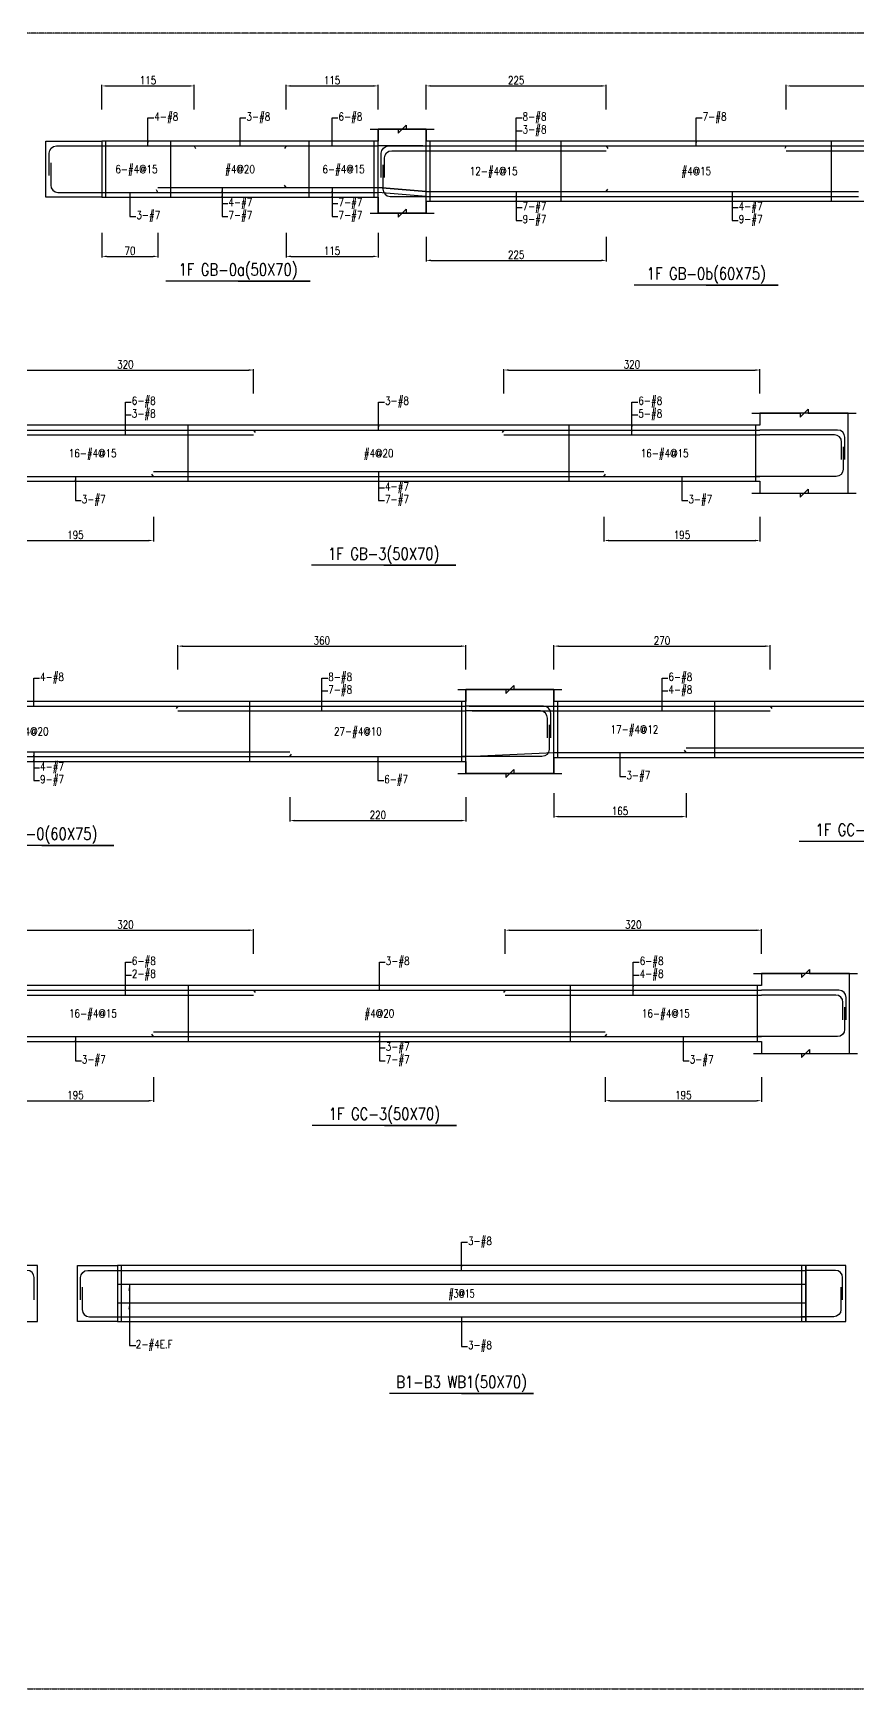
# Model space of a CAD drawing. Header units: millimetres. Extents: x 0 to 84580, y -12276 to 4373.
# Drawn here: x 46524 to 47554, y -6138 to -4069 of the extents above; entities that cross this region are included whole.
import ezdxf
from ezdxf.enums import TextEntityAlignment as Align

# ---------------------------------------------------------------- set-up
doc = ezdxf.new("R2010")
doc.units = ezdxf.units.MM
doc.header["$MEASUREMENT"] = 0
doc.linetypes.add('CENTER', pattern=[2, 1.25, -0.25, 0.25, -0.25])
for name, color, linetype in [('S-DIM', 2, 'Continuous'), ('S-GRID', 1, 'CENTER'), ('S-LEADER', 2, 'Continuous'), ('S-RC', 130, 'Continuous'), ('S-REINF', 6, 'Continuous'), ('S-TEXT', 2, 'Continuous')]:
    doc.layers.add(name, color=color, linetype=linetype)
doc.styles.add('CS4', font='romans.shx', dxfattribs={"width": 0.8, "bigfont": 'lsp.shx'})
doc.styles.get("Standard").update_dxf_attribs({"font": 'arial.ttf'})
doc.dimstyles.new('ISO-25', dxfattribs={"dimtxt": 2.5, "dimasz": 2.5, "dimexe": 1.25, "dimexo": 0.625, "dimtad": 1, "dimtxsty": 'Standard', "dimcen": 2.5, "dimadec": 0, "dimazin": 0, "dimtfac": 1, "dimtmove": 0, "dimatfit": 3, "dimfxl": 0, "dimarcsym": 0})

# ---------------------------------------------------------------- blocks, each defined once
blk = doc.blocks.new('*D1738')
at = {"layer": 'DEFPOINTS', "color": 0, "transparency": 16777216}
for p in [(46724.7, -4135), (46609.7, -4165), (46724.7, -4165)]:
    blk.add_point(p, dxfattribs=at)
at = {"layer": 'S-DIM', "color": 0, "lineweight": -2, "transparency": 16777216}
for p, q in [((46609.7, -4164.375), (46609.7, -4133.75)), ((46615.7, -4135), (46718.7, -4135)), ((46724.7, -4164.375), (46724.7, -4133.75))]:
    blk.add_line(p, q, dxfattribs=at)
at = {"layer": 'S-DIM', "color": 0, "transparency": 16777216}
for points in [[(46615.7, -4134), (46615.7, -4136), (46609.7, -4135)], [(46718.7, -4134), (46718.7, -4136), (46724.7, -4135)]]:
    blk.add_solid(points, dxfattribs=at)
at = {"layer": 'S-DIM', "color": 0, "transparency": 16777216, "insert": (46667.2, -4128), "char_height": 10, "attachment_point": 5, "style": 'CS4'}
blk.add_mtext('115', dxfattribs=at)
blk = doc.blocks.new('*D1739')
at = {"layer": 'DEFPOINTS', "color": 0, "transparency": 16777216}
for p in [(46954.7, -4135), (46839.7, -4165), (46954.7, -4165)]:
    blk.add_point(p, dxfattribs=at)
at = {"layer": 'S-DIM', "color": 0, "lineweight": -2, "transparency": 16777216}
for p, q in [((46839.7, -4164.375), (46839.7, -4133.75)), ((46845.7, -4135), (46948.7, -4135)), ((46954.7, -4164.375), (46954.7, -4133.75))]:
    blk.add_line(p, q, dxfattribs=at)
at = {"layer": 'S-DIM', "color": 0, "transparency": 16777216}
for points in [[(46845.7, -4134), (46845.7, -4136), (46839.7, -4135)], [(46948.7, -4134), (46948.7, -4136), (46954.7, -4135)]]:
    blk.add_solid(points, dxfattribs=at)
at = {"layer": 'S-DIM', "color": 0, "transparency": 16777216, "insert": (46897.2, -4128), "char_height": 10, "attachment_point": 5, "style": 'CS4'}
blk.add_mtext('115', dxfattribs=at)
blk = doc.blocks.new('*D1740')
at = {"layer": 'DEFPOINTS', "color": 0, "transparency": 16777216}
for p in [(46609.7, -4318), (46679.7, -4318), (46679.7, -4348)]:
    blk.add_point(p, dxfattribs=at)
at = {"layer": 'S-DIM', "color": 0, "lineweight": -2, "transparency": 16777216}
for p, q in [((46609.7, -4318.625), (46609.7, -4349.25)), ((46679.7, -4318.625), (46679.7, -4349.25)), ((46615.7, -4348), (46673.7, -4348))]:
    blk.add_line(p, q, dxfattribs=at)
at = {"layer": 'S-DIM', "color": 0, "transparency": 16777216}
for points in [[(46615.7, -4347), (46615.7, -4349), (46609.7, -4348)], [(46673.7, -4347), (46673.7, -4349), (46679.7, -4348)]]:
    blk.add_solid(points, dxfattribs=at)
at = {"layer": 'S-DIM', "color": 0, "transparency": 16777216, "insert": (46644.7, -4341), "char_height": 10, "attachment_point": 5, "style": 'CS4'}
blk.add_mtext('70', dxfattribs=at)
blk = doc.blocks.new('*D1741')
at = {"layer": 'DEFPOINTS', "color": 0, "transparency": 16777216}
for p in [(46839.7, -4318), (46954.7, -4318), (46954.7, -4348)]:
    blk.add_point(p, dxfattribs=at)
at = {"layer": 'S-DIM', "color": 0, "lineweight": -2, "transparency": 16777216}
for p, q in [((46839.7, -4318.625), (46839.7, -4349.25)), ((46954.7, -4318.625), (46954.7, -4349.25)), ((46845.7, -4348), (46948.7, -4348))]:
    blk.add_line(p, q, dxfattribs=at)
at = {"layer": 'S-DIM', "color": 0, "transparency": 16777216}
for points in [[(46845.7, -4347), (46845.7, -4349), (46839.7, -4348)], [(46948.7, -4347), (46948.7, -4349), (46954.7, -4348)]]:
    blk.add_solid(points, dxfattribs=at)
at = {"layer": 'S-DIM', "color": 0, "transparency": 16777216, "insert": (46897.2, -4341), "char_height": 10, "attachment_point": 5, "style": 'CS4'}
blk.add_mtext('115', dxfattribs=at)
blk = doc.blocks.new('*D1742')
at = {"layer": 'DEFPOINTS', "color": 0, "transparency": 16777216}
for p in [(47239.7, -4135), (47014.7, -4165), (47239.7, -4165)]:
    blk.add_point(p, dxfattribs=at)
at = {"layer": 'S-DIM', "color": 0, "lineweight": -2, "transparency": 16777216}
for p, q in [((47014.7, -4164.375), (47014.7, -4133.75)), ((47020.7, -4135), (47233.7, -4135)), ((47239.7, -4164.375), (47239.7, -4133.75))]:
    blk.add_line(p, q, dxfattribs=at)
at = {"layer": 'S-DIM', "color": 0, "transparency": 16777216}
for points in [[(47020.7, -4134), (47020.7, -4136), (47014.7, -4135)], [(47233.7, -4134), (47233.7, -4136), (47239.7, -4135)]]:
    blk.add_solid(points, dxfattribs=at)
at = {"layer": 'S-DIM', "color": 0, "transparency": 16777216, "insert": (47127.2, -4128), "char_height": 10, "attachment_point": 5, "style": 'CS4'}
blk.add_mtext('225', dxfattribs=at)
blk = doc.blocks.new('*D1743')
at = {"layer": 'DEFPOINTS', "color": 0, "transparency": 16777216}
for p in [(47689.7, -4135), (47464.7, -4165), (47689.7, -4165)]:
    blk.add_point(p, dxfattribs=at)
at = {"layer": 'S-DIM', "color": 0, "lineweight": -2, "transparency": 16777216}
for p, q in [((47464.7, -4164.375), (47464.7, -4133.75)), ((47470.7, -4135), (47683.7, -4135)), ((47689.7, -4164.375), (47689.7, -4133.75))]:
    blk.add_line(p, q, dxfattribs=at)
at = {"layer": 'S-DIM', "color": 0, "transparency": 16777216}
for points in [[(47470.7, -4134), (47470.7, -4136), (47464.7, -4135)], [(47683.7, -4134), (47683.7, -4136), (47689.7, -4135)]]:
    blk.add_solid(points, dxfattribs=at)
at = {"layer": 'S-DIM', "color": 0, "transparency": 16777216, "insert": (47577.2, -4128), "char_height": 10, "attachment_point": 5, "style": 'CS4'}
blk.add_mtext('225', dxfattribs=at)
blk = doc.blocks.new('*D1744')
at = {"layer": 'DEFPOINTS', "color": 0, "transparency": 16777216}
for p in [(47014.7, -4323), (47239.7, -4323), (47239.7, -4353)]:
    blk.add_point(p, dxfattribs=at)
at = {"layer": 'S-DIM', "color": 0, "lineweight": -2, "transparency": 16777216}
for p, q in [((47014.7, -4323.625), (47014.7, -4354.25)), ((47239.7, -4323.625), (47239.7, -4354.25)), ((47020.7, -4353), (47233.7, -4353))]:
    blk.add_line(p, q, dxfattribs=at)
at = {"layer": 'S-DIM', "color": 0, "transparency": 16777216}
for points in [[(47020.7, -4352), (47020.7, -4354), (47014.7, -4353)], [(47233.7, -4352), (47233.7, -4354), (47239.7, -4353)]]:
    blk.add_solid(points, dxfattribs=at)
at = {"layer": 'S-DIM', "color": 0, "transparency": 16777216, "insert": (47127.2, -4346), "char_height": 10, "attachment_point": 5, "style": 'CS4'}
blk.add_mtext('225', dxfattribs=at)
blk = doc.blocks.new('*D1707')
at = {"layer": 'DEFPOINTS', "color": 0, "transparency": 16777216}
for p in [(46799, -4490), (46479, -4520), (46799, -4520)]:
    blk.add_point(p, dxfattribs=at)
at = {"layer": 'S-DIM', "color": 0, "lineweight": -2, "transparency": 16777216}
for p, q in [((46479, -4519.375), (46479, -4488.75)), ((46799, -4519.375), (46799, -4488.75)), ((46485, -4490), (46793, -4490))]:
    blk.add_line(p, q, dxfattribs=at)
at = {"layer": 'S-DIM', "color": 0, "transparency": 16777216}
for points in [[(46485, -4489), (46485, -4491), (46479, -4490)], [(46793, -4489), (46793, -4491), (46799, -4490)]]:
    blk.add_solid(points, dxfattribs=at)
at = {"layer": 'S-DIM', "color": 0, "transparency": 16777216, "insert": (46639, -4483), "char_height": 10, "attachment_point": 5, "style": 'CS4'}
blk.add_mtext('320', dxfattribs=at)
blk = doc.blocks.new('*D1708')
at = {"layer": 'DEFPOINTS', "color": 0, "transparency": 16777216}
for p in [(47431.8, -4490), (47111.8, -4520), (47431.8, -4520)]:
    blk.add_point(p, dxfattribs=at)
at = {"layer": 'S-DIM', "color": 0, "lineweight": -2, "transparency": 16777216}
for p, q in [((47111.8, -4519.375), (47111.8, -4488.75)), ((47431.8, -4519.375), (47431.8, -4488.75)), ((47117.8, -4490), (47425.8, -4490))]:
    blk.add_line(p, q, dxfattribs=at)
at = {"layer": 'S-DIM', "color": 0, "transparency": 16777216}
for points in [[(47117.8, -4489), (47117.8, -4491), (47111.8, -4490)], [(47425.8, -4489), (47425.8, -4491), (47431.8, -4490)]]:
    blk.add_solid(points, dxfattribs=at)
at = {"layer": 'S-DIM', "color": 0, "transparency": 16777216, "insert": (47271.8, -4483), "char_height": 10, "attachment_point": 5, "style": 'CS4'}
blk.add_mtext('320', dxfattribs=at)
blk = doc.blocks.new('*D1709')
at = {"layer": 'DEFPOINTS', "color": 0, "transparency": 16777216}
for p in [(46479, -4673), (46674, -4673), (46674, -4703)]:
    blk.add_point(p, dxfattribs=at)
at = {"layer": 'S-DIM', "color": 0, "lineweight": -2, "transparency": 16777216}
for p, q in [((46479, -4673.625), (46479, -4704.25)), ((46674, -4673.625), (46674, -4704.25)), ((46485, -4703), (46668, -4703))]:
    blk.add_line(p, q, dxfattribs=at)
at = {"layer": 'S-DIM', "color": 0, "transparency": 16777216}
for points in [[(46485, -4702), (46485, -4704), (46479, -4703)], [(46668, -4702), (46668, -4704), (46674, -4703)]]:
    blk.add_solid(points, dxfattribs=at)
at = {"layer": 'S-DIM', "color": 0, "transparency": 16777216, "insert": (46576.5, -4696), "char_height": 10, "attachment_point": 5, "style": 'CS4'}
blk.add_mtext('195', dxfattribs=at)
blk = doc.blocks.new('*D1710')
at = {"layer": 'DEFPOINTS', "color": 0, "transparency": 16777216}
for p in [(47236.8, -4673), (47431.8, -4673), (47431.8, -4703)]:
    blk.add_point(p, dxfattribs=at)
at = {"layer": 'S-DIM', "color": 0, "lineweight": -2, "transparency": 16777216}
for p, q in [((47236.8, -4673.625), (47236.8, -4704.25)), ((47431.8, -4673.625), (47431.8, -4704.25)), ((47242.8, -4703), (47425.8, -4703))]:
    blk.add_line(p, q, dxfattribs=at)
at = {"layer": 'S-DIM', "color": 0, "transparency": 16777216}
for points in [[(47242.8, -4702), (47242.8, -4704), (47236.8, -4703)], [(47425.8, -4702), (47425.8, -4704), (47431.8, -4703)]]:
    blk.add_solid(points, dxfattribs=at)
at = {"layer": 'S-DIM', "color": 0, "transparency": 16777216, "insert": (47334.3, -4696), "char_height": 10, "attachment_point": 5, "style": 'CS4'}
blk.add_mtext('195', dxfattribs=at)
blk = doc.blocks.new('*D1724')
at = {"layer": 'DEFPOINTS', "color": 0, "transparency": 16777216}
for p in [(47064.4, -4835), (46704.4, -4865), (47064.4, -4865)]:
    blk.add_point(p, dxfattribs=at)
at = {"layer": 'S-DIM', "color": 0, "lineweight": -2, "transparency": 16777216}
for p, q in [((46704.4, -4864.375), (46704.4, -4833.75)), ((46710.4, -4835), (47058.4, -4835)), ((47064.4, -4864.375), (47064.4, -4833.75))]:
    blk.add_line(p, q, dxfattribs=at)
at = {"layer": 'S-DIM', "color": 0, "transparency": 16777216}
for points in [[(46710.4, -4834), (46710.4, -4836), (46704.4, -4835)], [(47058.4, -4834), (47058.4, -4836), (47064.4, -4835)]]:
    blk.add_solid(points, dxfattribs=at)
at = {"layer": 'S-DIM', "color": 0, "transparency": 16777216, "insert": (46884.4, -4828), "char_height": 10, "attachment_point": 5, "style": 'CS4'}
blk.add_mtext('360', dxfattribs=at)
blk = doc.blocks.new('*D1726')
at = {"layer": 'DEFPOINTS', "color": 0, "transparency": 16777216}
for p in [(46844.4, -5023), (47064.4, -5023), (47064.4, -5053)]:
    blk.add_point(p, dxfattribs=at)
at = {"layer": 'S-DIM', "color": 0, "lineweight": -2, "transparency": 16777216}
for p, q in [((46844.4, -5023.625), (46844.4, -5054.25)), ((47064.4, -5023.625), (47064.4, -5054.25)), ((46850.4, -5053), (47058.4, -5053))]:
    blk.add_line(p, q, dxfattribs=at)
at = {"layer": 'S-DIM', "color": 0, "transparency": 16777216}
for points in [[(46850.4, -5052), (46850.4, -5054), (46844.4, -5053)], [(47058.4, -5052), (47058.4, -5054), (47064.4, -5053)]]:
    blk.add_solid(points, dxfattribs=at)
at = {"layer": 'S-DIM', "color": 0, "transparency": 16777216, "insert": (46954.4, -5046), "char_height": 10, "attachment_point": 5, "style": 'CS4'}
blk.add_mtext('220', dxfattribs=at)
blk = doc.blocks.new('*D1727')
at = {"layer": 'DEFPOINTS', "color": 0, "transparency": 16777216}
for p in [(47444.4, -4835), (47174.4, -4865), (47444.4, -4865)]:
    blk.add_point(p, dxfattribs=at)
at = {"layer": 'S-DIM', "color": 0, "lineweight": -2, "transparency": 16777216}
for p, q in [((47174.4, -4864.375), (47174.4, -4833.75)), ((47180.4, -4835), (47438.4, -4835)), ((47444.4, -4864.375), (47444.4, -4833.75))]:
    blk.add_line(p, q, dxfattribs=at)
at = {"layer": 'S-DIM', "color": 0, "transparency": 16777216}
for points in [[(47180.4, -4834), (47180.4, -4836), (47174.4, -4835)], [(47438.4, -4834), (47438.4, -4836), (47444.4, -4835)]]:
    blk.add_solid(points, dxfattribs=at)
at = {"layer": 'S-DIM', "color": 0, "transparency": 16777216, "insert": (47309.4, -4828), "char_height": 10, "attachment_point": 5, "style": 'CS4'}
blk.add_mtext('270', dxfattribs=at)
blk = doc.blocks.new('*D1716')
at = {"layer": 'DEFPOINTS', "color": 0, "transparency": 16777216}
for p in [(47174.4, -5018), (47339.4, -5018), (47339.4, -5048)]:
    blk.add_point(p, dxfattribs=at)
at = {"layer": 'S-DIM', "color": 0, "lineweight": -2, "transparency": 16777216}
for p, q in [((47174.4, -5018.625), (47174.4, -5049.25)), ((47339.4, -5018.625), (47339.4, -5049.25)), ((47180.4, -5048), (47333.4, -5048))]:
    blk.add_line(p, q, dxfattribs=at)
at = {"layer": 'S-DIM', "color": 0, "transparency": 16777216}
for points in [[(47180.4, -5047), (47180.4, -5049), (47174.4, -5048)], [(47333.4, -5047), (47333.4, -5049), (47339.4, -5048)]]:
    blk.add_solid(points, dxfattribs=at)
at = {"layer": 'S-DIM', "color": 0, "transparency": 16777216, "insert": (47256.9, -5041), "char_height": 10, "attachment_point": 5, "style": 'CS4'}
blk.add_mtext('165', dxfattribs=at)
blk = doc.blocks.new('*D1722')
at = {"layer": 'DEFPOINTS', "color": 0, "transparency": 16777216}
for p in [(46799.1, -5190), (46479.1, -5220), (46799.1, -5220)]:
    blk.add_point(p, dxfattribs=at)
at = {"layer": 'S-DIM', "color": 0, "lineweight": -2, "transparency": 16777216}
for p, q in [((46479.1, -5219.375), (46479.1, -5188.75)), ((46485.1, -5190), (46793.1, -5190)), ((46799.1, -5219.375), (46799.1, -5188.75))]:
    blk.add_line(p, q, dxfattribs=at)
at = {"layer": 'S-DIM', "color": 0, "transparency": 16777216}
for points in [[(46485.1, -5189), (46485.1, -5191), (46479.1, -5190)], [(46793.1, -5189), (46793.1, -5191), (46799.1, -5190)]]:
    blk.add_solid(points, dxfattribs=at)
at = {"layer": 'S-DIM', "color": 0, "transparency": 16777216, "insert": (46639.1, -5183), "char_height": 10, "attachment_point": 5, "style": 'CS4'}
blk.add_mtext('320', dxfattribs=at)
blk = doc.blocks.new('*D1728')
at = {"layer": 'DEFPOINTS', "color": 0, "transparency": 16777216}
for p in [(47433.5, -5190), (47113.5, -5220), (47433.5, -5220)]:
    blk.add_point(p, dxfattribs=at)
at = {"layer": 'S-DIM', "color": 0, "lineweight": -2, "transparency": 16777216}
for p, q in [((47113.5, -5219.375), (47113.5, -5188.75)), ((47119.5, -5190), (47427.5, -5190)), ((47433.5, -5219.375), (47433.5, -5188.75))]:
    blk.add_line(p, q, dxfattribs=at)
at = {"layer": 'S-DIM', "color": 0, "transparency": 16777216}
for points in [[(47119.5, -5189), (47119.5, -5191), (47113.5, -5190)], [(47427.5, -5189), (47427.5, -5191), (47433.5, -5190)]]:
    blk.add_solid(points, dxfattribs=at)
at = {"layer": 'S-DIM', "color": 0, "transparency": 16777216, "insert": (47273.5, -5183), "char_height": 10, "attachment_point": 5, "style": 'CS4'}
blk.add_mtext('320', dxfattribs=at)
blk = doc.blocks.new('*D1729')
at = {"layer": 'DEFPOINTS', "color": 0, "transparency": 16777216}
for p in [(46479.1, -5373), (46674.1, -5373), (46674.1, -5403)]:
    blk.add_point(p, dxfattribs=at)
at = {"layer": 'S-DIM', "color": 0, "lineweight": -2, "transparency": 16777216}
for p, q in [((46479.1, -5373.625), (46479.1, -5404.25)), ((46674.1, -5373.625), (46674.1, -5404.25)), ((46485.1, -5403), (46668.1, -5403))]:
    blk.add_line(p, q, dxfattribs=at)
at = {"layer": 'S-DIM', "color": 0, "transparency": 16777216}
for points in [[(46485.1, -5402), (46485.1, -5404), (46479.1, -5403)], [(46668.1, -5402), (46668.1, -5404), (46674.1, -5403)]]:
    blk.add_solid(points, dxfattribs=at)
at = {"layer": 'S-DIM', "color": 0, "transparency": 16777216, "insert": (46576.6, -5396), "char_height": 10, "attachment_point": 5, "style": 'CS4'}
blk.add_mtext('195', dxfattribs=at)
blk = doc.blocks.new('*D1730')
at = {"layer": 'DEFPOINTS', "color": 0, "transparency": 16777216}
for p in [(47238.5, -5373), (47433.5, -5373), (47433.5, -5403)]:
    blk.add_point(p, dxfattribs=at)
at = {"layer": 'S-DIM', "color": 0, "lineweight": -2, "transparency": 16777216}
for p, q in [((47238.5, -5373.625), (47238.5, -5404.25)), ((47433.5, -5373.625), (47433.5, -5404.25)), ((47244.5, -5403), (47427.5, -5403))]:
    blk.add_line(p, q, dxfattribs=at)
at = {"layer": 'S-DIM', "color": 0, "transparency": 16777216}
for points in [[(47244.5, -5402), (47244.5, -5404), (47238.5, -5403)], [(47427.5, -5402), (47427.5, -5404), (47433.5, -5403)]]:
    blk.add_solid(points, dxfattribs=at)
at = {"layer": 'S-DIM', "color": 0, "transparency": 16777216, "insert": (47336, -5396), "char_height": 10, "attachment_point": 5, "style": 'CS4'}
blk.add_mtext('195', dxfattribs=at)

msp = doc.modelspace()

# ---------------------------------------------------------------- linework, layer by layer
at = {"layer": 'S-GRID'}
msp.add_lwpolyline([(45519, -6138), (48748, -6138), (48748, -4069), (45519, -4069), (45519, -6138)], dxfattribs=at)
msp.add_lwpolyline([(45519, -6138), (48748, -6138), (48748, -4069), (45519, -4069), (45519, -6138)], dxfattribs=at)
at = {"layer": 'S-RC'}
for points in [[(46944.7, -4189), (46979.7, -4189.007), (46979.699, -4194.007), (46989.701, -4184.009), (46989.7, -4189.009), (47024.7, -4189.016)], [(46944.7, -4189), (46979.7, -4189.007), (46979.699, -4194.007), (46989.701, -4184.009), (46989.7, -4189.009), (47024.7, -4189.016)], [(46954.7, -4274), (46954.7, -4294), (47014.7, -4294), (47014.7, -4189), (46954.7, -4189), (46954.7, -4204)], [(47014.7, -4279), (47014.7, -4294), (46954.7, -4294), (46954.7, -4189), (47014.7, -4189), (47014.7, -4204)], [(46609.7, -4274), (46539.7, -4274), (46539.7, -4204), (46609.7, -4204), (46609.7, -4274)], [(46954.7, -4204), (46609.7, -4204)], [(47689.7, -4204), (47014.7, -4204)], [(46609.7, -4274), (46954.7, -4274)], [(47014.7, -4279), (47689.7, -4279)], [(46944.7, -4294), (46979.7, -4294.007), (46979.699, -4299.007), (46989.701, -4289.009), (46989.7, -4294.009), (47024.7, -4294.016)], [(46944.7, -4294), (46979.7, -4294.007), (46979.699, -4299.007), (46989.701, -4289.009), (46989.7, -4294.009), (47024.7, -4294.016)], [(46779.7, -4379), (46869.7, -4379), (46689.7, -4379)], [(47364.7, -4384), (47454.7, -4384), (47274.7, -4384)], [(47421.8, -4544), (47481.8, -4544.012), (47481.799, -4549.012), (47491.801, -4539.014), (47491.8, -4544.014), (47551.8, -4544.026)], [(47431.8, -4629), (47431.8, -4644), (47541.8, -4644), (47541.8, -4544), (47431.8, -4544), (47431.8, -4559)], [(47431.8, -4559), (46479, -4559)], [(46479, -4629), (47431.8, -4629)], [(47421.8, -4644), (47481.8, -4644.012), (47481.799, -4649.012), (47491.801, -4639.014), (47491.8, -4644.014), (47551.8, -4644.026)], [(46961.65, -4734), (47051.65, -4734), (46871.65, -4734)], [(47054.4, -4889), (47114.4, -4889.012), (47114.399, -4894.012), (47124.401, -4884.014), (47124.4, -4889.014), (47184.4, -4889.026)], [(47054.4, -4889), (47114.4, -4889.012), (47114.399, -4894.012), (47124.401, -4884.014), (47124.4, -4889.014), (47184.4, -4889.026)], [(47064.4, -4979), (47064.4, -4994), (47174.4, -4994), (47174.4, -4889), (47064.4, -4889), (47064.4, -4904)], [(47174.4, -4974), (47174.4, -4994), (47064.4, -4994), (47064.4, -4889), (47174.4, -4889), (47174.4, -4904)], [(47064.4, -4904), (45984.4, -4904)], [(47979.1, -4904), (47174.4, -4904)], [(45984.4, -4979), (47064.4, -4979)], [(47174.4, -4974), (47979.1, -4974)], [(47054.4, -4994), (47114.4, -4994.012), (47114.399, -4999.012), (47124.401, -4989.014), (47124.4, -4994.014), (47184.4, -4994.026)], [(47054.4, -4994), (47114.4, -4994.012), (47114.399, -4999.012), (47124.401, -4989.014), (47124.4, -4994.014), (47184.4, -4994.026)], [(46534.4, -5084), (46624.4, -5084), (46444.4, -5084)], [(47570.55, -5079), (47660.55, -5079), (47480.55, -5079)], [(47423.5, -5244), (47483.5, -5244.012), (47483.499, -5249.012), (47493.501, -5239.014), (47493.5, -5244.014), (47553.5, -5244.026)], [(47433.5, -5329), (47433.5, -5344), (47543.5, -5344), (47543.5, -5244), (47433.5, -5244), (47433.5, -5259)], [(47433.5, -5259), (46479.1, -5259)], [(46479.1, -5329), (47433.5, -5329)], [(47423.5, -5344), (47483.5, -5344.012), (47483.499, -5349.012), (47493.501, -5339.014), (47493.5, -5344.014), (47553.5, -5344.026)], [(46962.5, -5434), (47052.5, -5434), (46872.5, -5434)], [(46479, -5679), (46529, -5679), (46529, -5609), (46479, -5609), (46479, -5679)], [(46629, -5679), (46579, -5679), (46579, -5609), (46629, -5609), (46629, -5679)], [(46629, -5679), (47489, -5679), (47489, -5609), (46629, -5609), (46629, -5679)], [(47489, -5679), (47539, -5679), (47539, -5609), (47489, -5609), (47489, -5679)], [(47059, -5769), (47149, -5769), (46969, -5769)]]:
    msp.add_lwpolyline(points, dxfattribs=at)
at = {"layer": 'S-REINF'}
for points in [[(46543.7, -4247), (46543.7, -4219, -0.41421356), (46552.7, -4210), (46609.7, -4210)], [(46958.7, -4249.5), (46958.7, -4219, -0.41421356), (46967.7, -4210), (47014.7, -4210)], [(46962.7, -4249.5), (46962.7, -4225, -0.41421356), (46971.7, -4216), (47014.7, -4216)], [(46545.7, -4231), (46545.7, -4259, 0.41421356), (46554.7, -4268), (46609.7, -4268)], [(46960.7, -4233.5), (46960.7, -4264, 0.41421356), (46969.7, -4273), (47014.7, -4273)], [(47537.8, -4602), (47537.8, -4574, 0.41421356), (47528.8, -4565), (47431.8, -4565)], [(47533.8, -4602), (47533.8, -4580, 0.41421356), (47524.8, -4571), (47431.8, -4571)], [(47535.8, -4586), (47535.8, -4614, -0.41421356), (47526.8, -4623), (47425.8, -4623)], [(47170.4, -4949.5), (47170.4, -4919, 0.41421356), (47161.4, -4910), (47064.4, -4910)], [(47166.4, -4949.5), (47166.4, -4925, 0.41421356), (47157.4, -4916), (47064.4, -4916)], [(47168.4, -4933.5), (47168.4, -4964, -0.41421356), (47159.4, -4973), (47058.4, -4973)], [(47539.5, -5302), (47539.5, -5274, 0.41421356), (47530.5, -5265), (47433.5, -5265)], [(47535.5, -5302), (47535.5, -5280, 0.41421356), (47526.5, -5271), (47433.5, -5271)], [(47537.5, -5286), (47537.5, -5314, -0.41421356), (47528.5, -5323), (47427.5, -5323)], [(46525, -5652), (46525, -5624, 0.41421356), (46516, -5615), (46479, -5615)], [(46583, -5652), (46583, -5624, -0.41421356), (46592, -5615), (46629, -5615)], [(47535, -5652), (47535, -5624, 0.41421356), (47526, -5615), (47489, -5615)], [(46585, -5636), (46585, -5664, 0.41421356), (46594, -5673), (46629, -5673)], [(47533, -5636), (47533, -5664, -0.41421356), (47524, -5673), (47483, -5673)]]:
    msp.add_lwpolyline(points, format="xyb", dxfattribs=at)
for points in [[(46609.7, -4210), (46724.7, -4210)], [(46724.7, -4210), (46726.7, -4213)], [(46724.7, -4210), (46839.7, -4210)], [(46839.7, -4210), (46837.7, -4213)], [(46839.7, -4210), (46954.7, -4210)], [(47010.7, -4210), (46954.7, -4210)], [(47014.7, -4210), (47239.7, -4210)], [(47014.7, -4216), (47239.7, -4216)], [(47239.7, -4210), (47241.7, -4213)], [(47239.7, -4210), (47464.7, -4210)], [(47464.7, -4210), (47462.7, -4213)], [(47464.7, -4210), (47689.7, -4210)], [(47464.7, -4216), (47689.7, -4216)], [(46679.7, -4262), (46839.7, -4262)], [(46839.7, -4262), (46837.7, -4259)], [(46839.7, -4262), (46954.7, -4262)], [(47014.7, -4267), (46954.7, -4262)], [(46954.7, -4262), (47014.7, -4267)], [(46609.7, -4268), (46679.7, -4268)], [(46679.7, -4268), (46677.7, -4265)], [(46679.7, -4268), (46839.7, -4268)], [(46839.7, -4268), (46954.7, -4268)], [(47014.7, -4273), (46954.7, -4268)], [(47014.7, -4267), (47239.7, -4267)], [(47014.7, -4273), (47239.7, -4273)], [(47239.7, -4267), (47241.7, -4264)], [(47239.7, -4267), (47554.7, -4267)], [(47239.7, -4273), (47554.7, -4273)], [(46479, -4565), (46799, -4565)], [(46479, -4571), (46799, -4571)], [(46799, -4565), (46801, -4568)], [(46799, -4565), (47111.8, -4565)], [(47111.8, -4565), (47109.8, -4568)], [(47111.8, -4565), (47431.8, -4565)], [(47111.8, -4571), (47431.8, -4571)], [(46479, -4623), (46674, -4623)], [(46674, -4623), (46672, -4620)], [(46674, -4617), (47236.8, -4617)], [(46674, -4623), (47236.8, -4623)], [(47236.8, -4623), (47238.8, -4620)], [(47236.8, -4623), (47431.8, -4623)], [(46344.4, -4910), (46704.4, -4910)], [(46704.4, -4910), (46702.4, -4913)], [(46704.4, -4910), (47064.4, -4910)], [(46704.4, -4916), (47064.4, -4916)], [(47068.4, -4910), (47174.4, -4910)], [(47072.4, -4916), (47174.4, -4916)], [(47174.4, -4910), (47444.4, -4910)], [(47174.4, -4916), (47444.4, -4916)], [(47444.4, -4910), (47446.4, -4913)], [(47444.4, -4910), (47709.1, -4910)], [(47339.4, -4968), (47337.4, -4965)], [(47339.4, -4962), (47814.1, -4962)], [(46204.4, -4967), (46844.4, -4967)], [(46204.4, -4973), (46844.4, -4973)], [(46844.4, -4973), (46846.4, -4970)], [(46844.4, -4973), (47064.4, -4973)], [(47064.4, -4973), (47174.4, -4968)], [(47174.4, -4968), (47339.4, -4968)], [(47339.4, -4968), (47814.1, -4968)], [(46479.1, -5265), (46799.1, -5265)], [(46479.1, -5271), (46799.1, -5271)], [(46799.1, -5265), (46801.1, -5268)], [(46799.1, -5265), (47113.5, -5265)], [(47113.5, -5265), (47111.5, -5268)], [(47113.5, -5265), (47433.5, -5265)], [(47113.5, -5271), (47433.5, -5271)], [(46674.1, -5317), (47238.5, -5317)], [(46479.1, -5323), (46674.1, -5323)], [(46674.1, -5323), (46672.1, -5320)], [(46674.1, -5323), (47238.5, -5323)], [(47238.5, -5323), (47240.5, -5320)], [(47238.5, -5323), (47433.5, -5323)], [(46629, -5615), (47489, -5615)], [(46629, -5673), (47489, -5673)]]:
    msp.add_lwpolyline(points, dxfattribs=at)
at = {"layer": 'S-REINF', "color": 1}
for points in [[(46614.7, -4274), (46614.7, -4204)], [(46695.95, -4274), (46695.95, -4204)], [(46868.45, -4274), (46868.45, -4204)], [(46949.7, -4274), (46949.7, -4204)], [(47019.7, -4279), (47019.7, -4204)], [(47183.45, -4279), (47183.45, -4204)], [(47520.95, -4279), (47520.95, -4204)], [(46717.2, -4629), (46717.2, -4559)], [(47193.6, -4629), (47193.6, -4559)], [(47426.8, -4629), (47426.8, -4559)], [(46794.4, -4979), (46794.4, -4904)], [(47059.4, -4979), (47059.4, -4904)], [(47179.4, -4974), (47179.4, -4904)], [(47375.575, -4974), (47375.575, -4904)], [(46717.7, -5329), (46717.7, -5259)], [(47194.9, -5329), (47194.9, -5259)], [(47428.5, -5329), (47428.5, -5259)], [(46634, -5679), (46634, -5609)], [(47484, -5679), (47484, -5609)], [(46629, -5632.333), (47489, -5632.333)], [(46629, -5655.667), (47489, -5655.667)]]:
    msp.add_lwpolyline(points, dxfattribs=at)

# ---------------------------------------------------------------- texts
at = {"layer": 'S-LEADER', "char_height": 10, "attachment_point": 4, "style": 'CS4'}
for s, insert in [('4-#8', (46675.2, -4175)), ('3-#8', (46790.2, -4175)), ('6-#8', (46905.2, -4175)), ('8-#8', (47135.2, -4175)), ('7-#8', (47360.2, -4175)), ('3-#8', (47135.2, -4191)), ('4-#7', (46767.7, -4282)), ('7-#7', (46905.2, -4282)), ('7-#7', (47135.2, -4287)), ('4-#7', (47405.2, -4287)), ('3-#7', (46652.7, -4298)), ('7-#7', (46767.7, -4298)), ('7-#7', (46905.2, -4298)), ('9-#7', (47135.2, -4303)), ('9-#7', (47405.2, -4303)), ('6-#8', (46647, -4530)), ('3-#8', (46963.4, -4530)), ('6-#8', (47279.8, -4530)), ('3-#8', (46647, -4546)), ('5-#8', (47279.8, -4546)), ('4-#7', (46963.4, -4637)), ('3-#7', (46584.5, -4653)), ('7-#7', (46963.4, -4653)), ('3-#7', (47342.3, -4653)), ('4-#8', (46532.4, -4875)), ('8-#8', (46892.4, -4875)), ('7-#8', (46892.4, -4891)), ('4-#8', (47317.4, -4891)), ('6-#8', (47317.4, -4875)), ('4-#7', (46532.4, -4987)), ('9-#7', (46532.4, -5003)), ('6-#7', (46962.4, -5003)), ('3-#7', (47264.9, -4998)), ('6-#8', (46647.1, -5230)), ('3-#8', (46964.3, -5230)), ('6-#8', (47281.5, -5230)), ('2-#8', (46647.1, -5246)), ('4-#8', (47281.5, -5246)), ('3-#7', (46964.3, -5337)), ('3-#7', (46584.6, -5353)), ('7-#7', (46964.3, -5353)), ('3-#7', (47344, -5353)), ('3-#8', (47067, -5580)), ('3-#8', (47067, -5710))]:
    msp.add_mtext(s, dxfattribs=dict(at, insert=insert))
at = {"layer": 'S-LEADER', "color": 3, "insert": (46652, -5709), "char_height": 10, "attachment_point": 4, "style": 'CS4'}
msp.add_mtext('2-#4E.F', dxfattribs=at)
at = {"layer": 'S-RC', "style": 'CS4', "width": 0.8}
for s, p in [('1F GB-0a(50X70)', (46779.7, -4372)), ('1F GB-0b(60X75)', (47364.7, -4377)), ('1F GB-3(50X70)', (46961.65, -4727)), ('1F GC-0(60X75)', (46534.4, -5077)), ('1F GC-1(50X70)', (47570.55, -5072)), ('1F GC-3(50X70)', (46962.5, -5427)), ('B1-B3 WB1(50X70)', (47059, -5762))]:
    msp.add_text(s, height=15, dxfattribs=at).set_placement(p, align=Align.CENTER)
at = {"layer": 'S-TEXT', "color": 1, "style": 'CS4'}
for s, width, p in [('6-#4@15', 0.8, (46652.825, -4244)), ('#4@20', 0.8, (46782.2, -4244)), ('6-#4@15', 0.8, (46911.575, -4244)), ('12-#4@15', 0.8, (47099.075, -4246.5)), ('#4@15', 0.8, (47352.2, -4246.5)), ('16-#4@15', 0.8, (46598.1, -4599)), ('#4@20', 0.8, (46955.4, -4599)), ('16-#4@15', 0.8, (47312.7, -4599)), ('#4@20', 0.8, (46524.4, -4946.5)), ('27-#4@10', 0.8, (46929.4, -4946.5)), ('17-#4@12', 0.8, (47274.988, -4944)), ('16-#4@15', 0.8, (46598.4, -5299)), ('#4@20', 0.8, (46956.3, -5299)), ('16-#4@15', 0.8, (47314.2, -5299)), ('#3@15', 0.7, (47059, -5649))]:
    msp.add_text(s, height=10, dxfattribs=dict(at, width=width)).set_placement(p, align=Align.CENTER)

# ---------------------------------------------------------------- dimensions: what is measured, and where the dimension line sits
at = {"layer": 'S-DIM'}
for p1, p2, distance, picture, middle in [((46609.7, -4165), (46724.7, -4165), 30, '*D1738', (46667.2, -4128)), ((46839.7, -4165), (46954.7, -4165), 30, '*D1739', (46897.2, -4128)), ((47014.7, -4165), (47239.7, -4165), 30, '*D1742', (47127.2, -4128)), ((47464.7, -4165), (47689.7, -4165), 30, '*D1743', (47577.2, -4128)), ((46609.7, -4318), (46679.7, -4318), -30, '*D1740', (46644.7, -4341)), ((46839.7, -4318), (46954.7, -4318), -30, '*D1741', (46897.2, -4341)), ((47014.7, -4323), (47239.7, -4323), -30, '*D1744', (47127.2, -4346)), ((46479, -4520), (46799, -4520), 30, '*D1707', (46639, -4483)), ((47111.8, -4520), (47431.8, -4520), 30, '*D1708', (47271.8, -4483)), ((46479, -4673), (46674, -4673), -30, '*D1709', (46576.5, -4696)), ((47236.8, -4673), (47431.8, -4673), -30, '*D1710', (47334.3, -4696)), ((46704.4, -4865), (47064.4, -4865), 30, '*D1724', (46884.4, -4828)), ((47174.4, -4865), (47444.4, -4865), 30, '*D1727', (47309.4, -4828)), ((46844.4, -5023), (47064.4, -5023), -30, '*D1726', (46954.4, -5046)), ((47174.4, -5018), (47339.4, -5018), -30, '*D1716', (47256.9, -5041)), ((46479.1, -5220), (46799.1, -5220), 30, '*D1722', (46639.1, -5183)), ((47113.5, -5220), (47433.5, -5220), 30, '*D1728', (47273.5, -5183)), ((46479.1, -5373), (46674.1, -5373), -30, '*D1729', (46576.6, -5396)), ((47238.5, -5373), (47433.5, -5373), -30, '*D1730', (47336, -5396))]:
    dim = msp.add_aligned_dim(p1=p1, p2=p2, distance=distance, dimstyle='ISO-25', override={"dimtxt": 10, "dimasz": 6, "dimgap": 2, "dimtxsty": 'CS4'}, dxfattribs=at)
    dim.commit()
    dim.dimension.update_dxf_attribs({"geometry": picture, "text_midpoint": middle})

# ---------------------------------------------------------------- leaders
at = {"layer": 'S-LEADER', "annotation_type": 0, "has_hookline": 1, "hookline_direction": 0}
for points, override, text_width in [([(46667.2, -4210), (46667.2, -4175), (46674.575, -4175)], {"dimasz": 6, "dimtad": 0}, 30.857), ([(46782.2, -4210), (46782.2, -4175), (46789.575, -4175)], {"dimasz": 6, "dimtad": 0}, 30.857), ([(46897.2, -4210), (46897.2, -4175), (46904.575, -4175)], {"dimasz": 6, "dimtad": 0}, 30.476), ([(47127.2, -4210), (47127.2, -4175), (47134.575, -4175)], {"dimasz": 6, "dimtad": 0}, 30.857), ([(47352.2, -4210), (47352.2, -4175), (47359.575, -4175)], {"dimasz": 6, "dimtad": 0}, 30.857), ([(47127.2, -4216), (47127.2, -4191), (47134.575, -4191)], {"dimasz": 6, "dimtad": 0}, 30.857), ([(46759.7, -4262), (46759.7, -4282), (46767.075, -4282)], {"dimasz": 6, "dimtad": 0}, 30.857), ([(46897.2, -4262), (46897.2, -4282), (46904.575, -4282)], {"dimasz": 6, "dimtad": 0}, 30.857), ([(46644.7, -4268), (46644.7, -4298), (46652.075, -4298)], {"dimasz": 6, "dimtad": 0}, 30.857), ([(46759.7, -4268), (46759.7, -4298), (46767.075, -4298)], {"dimasz": 6, "dimtad": 0}, 30.857), ([(46897.2, -4268), (46897.2, -4298), (46904.575, -4298)], {"dimasz": 6, "dimtad": 0}, 30.857), ([(47127.2, -4267), (47127.2, -4287), (47134.575, -4287)], {"dimasz": 6, "dimtad": 0}, 30.857), ([(47127.2, -4273), (47127.2, -4303), (47134.575, -4303)], {"dimasz": 6, "dimtad": 0}, 30.857), ([(47397.2, -4267), (47397.2, -4287), (47404.575, -4287)], {"dimasz": 6, "dimtad": 0}, 30.857), ([(47397.2, -4273), (47397.2, -4303), (47404.575, -4303)], {"dimasz": 6, "dimtad": 0}, 30.857), ([(46639, -4565), (46639, -4530), (46646.375, -4530)], {"dimasz": 6, "dimtad": 0}, 30.476), ([(46955.4, -4565), (46955.4, -4530), (46962.775, -4530)], {"dimasz": 6, "dimtad": 0}, 30.857), ([(47271.8, -4565), (47271.8, -4530), (47279.175, -4530)], {"dimasz": 6, "dimtad": 0}, 30.476), ([(46639, -4571), (46639, -4546), (46646.375, -4546)], {"dimasz": 6, "dimtad": 0}, 30.857), ([(47271.8, -4571), (47271.8, -4546), (47279.175, -4546)], {"dimasz": 6, "dimtad": 0}, 30.857), ([(46576.5, -4623), (46576.5, -4653), (46583.875, -4653)], {"dimasz": 6, "dimtad": 0}, 30.857), ([(46955.4, -4617), (46955.4, -4637), (46962.775, -4637)], {"dimasz": 6, "dimtad": 0}, 30.857), ([(46955.4, -4623), (46955.4, -4653), (46962.775, -4653)], {"dimasz": 6, "dimtad": 0}, 30.857), ([(47334.3, -4623), (47334.3, -4653), (47341.675, -4653)], {"dimasz": 6, "dimtad": 0}, 30.857), ([(46524.4, -4910), (46524.4, -4875), (46531.775, -4875)], {"dimasz": 6, "dimtad": 0}, 30.857), ([(46884.4, -4910), (46884.4, -4875), (46891.775, -4875)], {"dimasz": 6, "dimtad": 0}, 30.857), ([(47309.4, -4910), (47309.4, -4875), (47316.775, -4875)], {"dimasz": 6, "dimtad": 0}, 30.476), ([(46884.4, -4916), (46884.4, -4891), (46891.775, -4891)], {"dimasz": 6, "dimtad": 0}, 30.857), ([(47309.4, -4916), (47309.4, -4891), (47316.775, -4891)], {"dimasz": 6, "dimtad": 0}, 30.857), ([(46524.4, -4967), (46524.4, -4987), (46531.775, -4987)], {"dimasz": 6, "dimtad": 0}, 30.857), ([(46524.4, -4973), (46524.4, -5003), (46531.775, -5003)], {"dimasz": 6, "dimtad": 0}, 30.857), ([(46954.4, -4973), (46954.4, -5003), (46961.775, -5003)], {"dimasz": 6, "dimtad": 0}, 30.476), ([(47256.9, -4968), (47256.9, -4998), (47264.275, -4998)], {"dimasz": 6, "dimtad": 0}, 30.857), ([(46639.1, -5265), (46639.1, -5230), (46646.475, -5230)], {"dimasz": 6, "dimtad": 0}, 30.476), ([(46956.3, -5265), (46956.3, -5230), (46963.675, -5230)], {"dimasz": 6, "dimtad": 0}, 30.857), ([(47273.5, -5265), (47273.5, -5230), (47280.875, -5230)], {"dimasz": 6, "dimtad": 0}, 30.476), ([(46639.1, -5271), (46639.1, -5246), (46646.475, -5246)], {"dimasz": 6, "dimtad": 0}, 30.857), ([(47273.5, -5271), (47273.5, -5246), (47280.875, -5246)], {"dimasz": 6, "dimtad": 0}, 30.857), ([(46956.3, -5317), (46956.3, -5337), (46963.675, -5337)], {"dimasz": 6, "dimtad": 0}, 30.857), ([(46576.6, -5323), (46576.6, -5353), (46583.975, -5353)], {"dimasz": 6, "dimtad": 0}, 30.857), ([(46956.3, -5323), (46956.3, -5353), (46963.675, -5353)], {"dimasz": 6, "dimtad": 0}, 30.857), ([(47336, -5323), (47336, -5353), (47343.375, -5353)], {"dimasz": 6, "dimtad": 0}, 30.857), ([(47059, -5615), (47059, -5580), (47066.375, -5580)], {"dimasz": 6, "dimtad": 0}, 30.857), ([(46644, -5655.667), (46644, -5709), (46651.375, -5709)], {"dimasz": 8, "dimtad": 0}, 49.524), ([(47059, -5673), (47059, -5710), (47066.375, -5710)], {"dimasz": 6, "dimtad": 0}, 30.857)]:
    msp.add_leader(points, dimstyle='ISO-25', override=override, dxfattribs=dict(at, text_width=text_width))
at = {"layer": 'S-LEADER'}
msp.add_leader([(46644, -5632.333), (46644, -5709), (46652, -5709)], dimstyle='ISO-25', override={"dimasz": 8}, dxfattribs=at)

doc.saveas('drawing.dxf')
